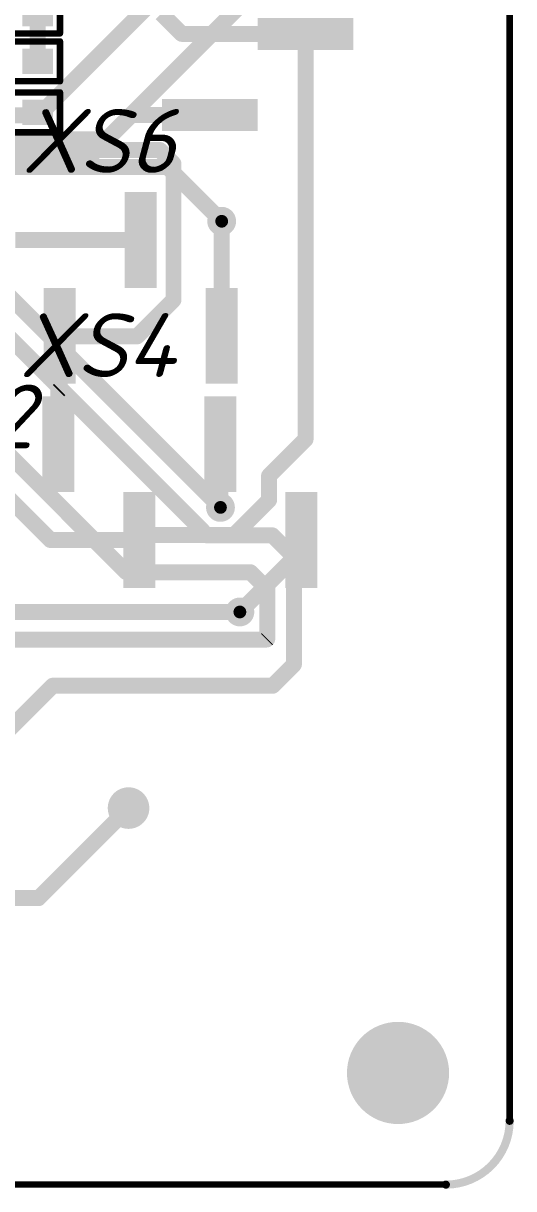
# Model space of a CAD drawing. Header units: millimetres. Extents: x -963 to 6553, y -1367 to 496.
# Drawn here: x -51.36 to -35.98, y 24.99 to 61.51 of the extents above; entities that cross this region are included whole.
import ezdxf

# ---------------------------------------------------------------- set-up
doc = ezdxf.new("R2010")
doc.units = ezdxf.units.MM
doc.header["$LTSCALE"] = 0.5
doc.layers.get('0').update_dxf_attribs({"lineweight": 60})
for name, color, linetype in [('BottomLayer', 5, 'Continuous'), ('MultiLayer', 9, 'Continuous'), ('TopLayer', 1, 'Continuous'), ('TopOverlay', 2, 'Continuous'), ('TopPaste', 8, 'Continuous'), ('ViaHoleLayer', 16, 'Continuous')]:
    doc.layers.add(name, color=color, linetype=linetype)
doc.layers.add('BottomSolder', color=6, linetype='Continuous', plot=False)
doc.styles.get("Standard").update_dxf_attribs({"font": 'isocpeui.ttf', "width": 0.9})

# ---------------------------------------------------------------- blocks, each defined once
blk = doc.blocks.new('BA_1')
at = {"layer": 'BottomLayer', "const_width": 0.5499989}
for points in [[(-4.3250231, -2.032e-05, 1), (-3.77502166, -2.032e-05, 1)], [(3.7749861, -2.032e-05, 1), (4.32498754, -2.032e-05, 1)]]:
    blk.add_lwpolyline(points, format="xyb", close=True, dxfattribs=at)
at = {"layer": 'BottomSolder', "const_width": 0.6515989}
for points in [[(-4.3758231, -2.032e-05, 1), (-3.72422166, -2.032e-05, 1)], [(3.7241861, -2.032e-05, 1), (4.37578754, -2.032e-05, 1)]]:
    blk.add_lwpolyline(points, format="xyb", close=True, dxfattribs=at)
at = {"layer": 'MultiLayer', "const_width": 0.5499989}
for points in [[(-4.3250231, -2.032e-05, 1), (-3.77502166, -2.032e-05, 1)], [(3.7749861, -2.032e-05, 1), (4.32498754, -2.032e-05, 1)]]:
    blk.add_lwpolyline(points, format="xyb", close=True, dxfattribs=at)
at = {"layer": 'TopLayer', "const_width": 0.5499989}
for points in [[(-4.3250231, -2.032e-05, 1), (-3.77502166, -2.032e-05, 1)], [(3.7749861, -2.032e-05, 1), (4.32498754, -2.032e-05, 1)]]:
    blk.add_lwpolyline(points, format="xyb", close=True, dxfattribs=at)
blk = doc.blocks.new('C0603_2')
at = {"layer": 'TopLayer'}
for points in [[(-1.28250188, -0.40001698), (-0.31750508, -0.40001698), (-1.28250188, 0.39998142), (-0.31750508, 0.39998142)], [(0.31749492, -0.40001698), (1.28249172, -0.40001698), (0.31749492, 0.39998142), (1.28249172, 0.39998142)]]:
    blk.add_solid(points, dxfattribs=at)
at = {"layer": 'TopOverlay', "const_width": 0.1999996}
for points in [[(1.49996652, 0.6249746199999999), (-1.50002748, 0.6249746199999999)], [(-1.50002748, 0.6249746199999999), (-1.50002748, -0.62501018)], [(1.49996652, 0.6249746199999999), (1.49996652, -0.62501018)], [(1.49996652, -0.62501018), (-1.50002748, -0.62501018)]]:
    blk.add_lwpolyline(points, dxfattribs=at)
at = {"layer": 'TopOverlay', "const_width": 0.0999998}
for points in [[(-1.55002738, 0.6249746199999999, 1), (-1.45002758, 0.6249746199999999, 1)], [(-1.55002738, 0.6249746199999999, 1), (-1.45002758, 0.6249746199999999, 1)], [(1.44996662, 0.6249746199999999, 1), (1.54996642, 0.6249746199999999, 1)], [(1.44996662, 0.6249746199999999, 1), (1.54996642, 0.6249746199999999, 1)], [(-1.55002738, -0.62501018, 1), (-1.45002758, -0.62501018, 1)], [(-1.55002738, -0.62501018, 1), (-1.45002758, -0.62501018, 1)], [(1.44996662, -0.62501018, 1), (1.54996642, -0.62501018, 1)], [(1.44996662, -0.62501018, 1), (1.54996642, -0.62501018, 1)]]:
    blk.add_lwpolyline(points, format="xyb", close=True, dxfattribs=at)
at = {"layer": 'TopPaste'}
for points in [[(-1.28250188, -0.40001698), (-0.31750508, -0.40001698), (-1.28250188, 0.39998142), (-0.31750508, 0.39998142)], [(0.31749492, -0.40001698), (1.28249172, -0.40001698), (0.31749492, 0.39998142), (1.28249172, 0.39998142)]]:
    blk.add_solid(points, dxfattribs=at)
blk = doc.blocks.new('C0603_3')
at = {"layer": 'TopLayer'}
for points in [[(-1.28249172, -0.39998396), (-0.31749492, -0.39998396), (-1.28249172, 0.40001444), (-0.31749492, 0.40001444)], [(0.31750508, -0.39998396), (1.28250188, -0.39998396), (0.31750508, 0.40001444), (1.28250188, 0.40001444)]]:
    blk.add_solid(points, dxfattribs=at)
at = {"layer": 'TopOverlay', "const_width": 0.1999996}
for points in [[(-1.49996652, 0.62500764), (1.50002748, 0.62500764)], [(-1.49996652, -0.6249771599999999), (-1.49996652, 0.62500764)], [(1.50002748, -0.6249771599999999), (1.50002748, 0.62500764)], [(-1.49996652, -0.6249771599999999), (1.50002748, -0.6249771599999999)]]:
    blk.add_lwpolyline(points, dxfattribs=at)
at = {"layer": 'TopOverlay', "const_width": 0.0999998}
for points in [[(-1.54996642, 0.62500764, 1), (-1.44996662, 0.62500764, 1)], [(-1.54996642, 0.62500764, 1), (-1.44996662, 0.62500764, 1)], [(1.45002758, 0.62500764, 1), (1.55002738, 0.62500764, 1)], [(1.45002758, 0.62500764, 1), (1.55002738, 0.62500764, 1)], [(-1.54996642, -0.6249771599999999, 1), (-1.44996662, -0.6249771599999999, 1)], [(-1.54996642, -0.6249771599999999, 1), (-1.44996662, -0.6249771599999999, 1)], [(1.45002758, -0.6249771599999999, 1), (1.55002738, -0.6249771599999999, 1)], [(1.45002758, -0.6249771599999999, 1), (1.55002738, -0.6249771599999999, 1)]]:
    blk.add_lwpolyline(points, format="xyb", close=True, dxfattribs=at)
at = {"layer": 'TopPaste'}
for points in [[(-1.28249172, -0.39998396), (-0.31749492, -0.39998396), (-1.28249172, 0.40001444), (-0.31749492, 0.40001444)], [(0.31750508, -0.39998396), (1.28250188, -0.39998396), (0.31750508, 0.40001444), (1.28250188, 0.40001444)]]:
    blk.add_solid(points, dxfattribs=at)
blk = doc.blocks.new('C0603_5')
at = {"layer": 'TopLayer'}
for points in [[(-1.28248664, -0.40000174), (-0.31748984, -0.40000174), (-1.28248664, 0.39999666), (-0.31748984, 0.39999666)], [(0.31751016, -0.40000174), (1.28250696, -0.40000174), (0.31751016, 0.39999666), (1.28250696, 0.39999666)]]:
    blk.add_solid(points, dxfattribs=at)
at = {"layer": 'TopOverlay', "const_width": 0.1999996}
for points in [[(1.49998176, 0.6250406599999999), (-1.50001224, 0.6250406599999999)], [(-1.50001224, 0.6250406599999999), (-1.50001224, -0.62499494)], [(1.49998176, 0.6250406599999999), (1.49998176, -0.62499494)], [(1.49998176, -0.62499494), (-1.50001224, -0.62499494)]]:
    blk.add_lwpolyline(points, dxfattribs=at)
at = {"layer": 'TopOverlay', "const_width": 0.0999998}
for points in [[(-1.55001214, 0.6250406599999999, 1), (-1.45001234, 0.6250406599999999, 1)], [(-1.55001214, 0.6250406599999999, 1), (-1.45001234, 0.6250406599999999, 1)], [(1.44998186, 0.6250406599999999, 1), (1.54998166, 0.6250406599999999, 1)], [(1.44998186, 0.6250406599999999, 1), (1.54998166, 0.6250406599999999, 1)], [(-1.55001214, -0.62499494, 1), (-1.45001234, -0.62499494, 1)], [(-1.55001214, -0.62499494, 1), (-1.45001234, -0.62499494, 1)], [(1.44998186, -0.62499494, 1), (1.54998166, -0.62499494, 1)], [(1.44998186, -0.62499494, 1), (1.54998166, -0.62499494, 1)]]:
    blk.add_lwpolyline(points, format="xyb", close=True, dxfattribs=at)
at = {"layer": 'TopPaste'}
for points in [[(-1.28248664, -0.40000174), (-0.31748984, -0.40000174), (-1.28248664, 0.39999666), (-0.31748984, 0.39999666)], [(0.31751016, -0.40000174), (1.28250696, -0.40000174), (0.31751016, 0.39999666), (1.28250696, 0.39999666)]]:
    blk.add_solid(points, dxfattribs=at)
blk = doc.blocks.new('PLS6_S_31')
at = {"layer": 'TopLayer'}
for points in [[(-1.76999138, 3.0000067), (-1.76999138, 7.62e-06), (-0.76999338, 3.0000067), (-0.76999338, 7.62e-06)], [(3.31000862, 3.0000067), (3.31000862, 7.62e-06), (4.310006619999999, 3.0000067), (4.310006619999999, 7.62e-06)], [(8.39000862, 3.0000067), (8.39000862, 7.62e-06), (9.39000662, 3.0000067), (9.39000662, 7.62e-06)], [(0.7700086199999999, 1.27e-05), (0.7700086199999999, -2.99998638), (1.77000662, 1.27e-05), (1.77000662, -2.99998638)], [(5.85000862, 1.27e-05), (5.85000862, -2.99998638), (6.850006619999999, 1.27e-05), (6.850006619999999, -2.99998638)], [(10.93000862, 1.27e-05), (10.93000862, -2.99998638), (11.93000662, 1.27e-05), (11.93000662, -2.99998638)]]:
    blk.add_solid(points, dxfattribs=at)
at = {"layer": 'TopPaste'}
for points in [[(-1.76999138, 3.0000067), (-1.76999138, 7.62e-06), (-0.76999338, 3.0000067), (-0.76999338, 7.62e-06)], [(3.31000862, 3.0000067), (3.31000862, 7.62e-06), (4.310006619999999, 3.0000067), (4.310006619999999, 7.62e-06)], [(8.39000862, 3.0000067), (8.39000862, 7.62e-06), (9.39000662, 3.0000067), (9.39000662, 7.62e-06)], [(0.7700086199999999, 1.27e-05), (0.7700086199999999, -2.99998638), (1.77000662, 1.27e-05), (1.77000662, -2.99998638)], [(5.85000862, 1.27e-05), (5.85000862, -2.99998638), (6.850006619999999, 1.27e-05), (6.850006619999999, -2.99998638)], [(10.93000862, 1.27e-05), (10.93000862, -2.99998638), (11.93000662, 1.27e-05), (11.93000662, -2.99998638)]]:
    blk.add_solid(points, dxfattribs=at)
blk = doc.blocks.new('PLS4_S_32')
at = {"layer": 'TopLayer'}
for points in [[(-1.76998884, 2.9999559), (-1.76998884, -4.318e-05), (-0.76999084, 2.9999559), (-0.76999084, -4.318e-05)], [(3.31001116, 2.9999559), (3.31001116, -4.318e-05), (4.31000916, 2.9999559), (4.31000916, -4.318e-05)], [(0.7700111599999999, -3.81e-05), (0.7700111599999999, -3.00003718), (1.77000916, -3.81e-05), (1.77000916, -3.00003718)], [(5.850011159999999, -3.81e-05), (5.850011159999999, -3.00003718), (6.85000916, -3.81e-05), (6.85000916, -3.00003718)]]:
    blk.add_solid(points, dxfattribs=at)
at = {"layer": 'TopPaste'}
for points in [[(-1.76998884, 2.9999559), (-1.76998884, -4.318e-05), (-0.76999084, 2.9999559), (-0.76999084, -4.318e-05)], [(3.31001116, 2.9999559), (3.31001116, -4.318e-05), (4.31000916, 2.9999559), (4.31000916, -4.318e-05)], [(0.7700111599999999, -3.81e-05), (0.7700111599999999, -3.00003718), (1.77000916, -3.81e-05), (1.77000916, -3.00003718)], [(5.850011159999999, -3.81e-05), (5.850011159999999, -3.00003718), (6.85000916, -3.81e-05), (6.85000916, -3.00003718)]]:
    blk.add_solid(points, dxfattribs=at)
blk = doc.blocks.new('PLS3_S_34')
at = {"layer": 'TopLayer'}
for points in [[(-1.77001932, 2.9999686), (-1.77001932, -3.048e-05), (-0.77002132, 2.9999686), (-0.77002132, -3.048e-05)], [(3.30998068, 2.9999686), (3.30998068, -3.048e-05), (4.30997868, 2.9999686), (4.30997868, -3.048e-05)], [(0.76998068, -2.54e-05), (0.76998068, -3.00002448), (1.76997868, -2.54e-05), (1.76997868, -3.00002448)]]:
    blk.add_solid(points, dxfattribs=at)
at = {"layer": 'TopPaste'}
for points in [[(-1.77001932, 2.9999686), (-1.77001932, -3.048e-05), (-0.77002132, 2.9999686), (-0.77002132, -3.048e-05)], [(3.30998068, 2.9999686), (3.30998068, -3.048e-05), (4.30997868, 2.9999686), (4.30997868, -3.048e-05)], [(0.76998068, -2.54e-05), (0.76998068, -3.00002448), (1.76997868, -2.54e-05), (1.76997868, -3.00002448)]]:
    blk.add_solid(points, dxfattribs=at)

msp = doc.modelspace()

# ---------------------------------------------------------------- linework, layer by layer
at = {"layer": 'BottomLayer', "const_width": 0.499999}
for points in [[(-50.86861357609121, 58.63306591473179), (-44.92155917609119, 64.58012031473177)], [(-48.74715477609121, 57.87904151473177), (-43.59547597609119, 63.03072031473178)], [(-60.93595437609122, 58.63306591473179), (-50.86861357609121, 58.63306591473179)], [(-59.4712379760912, 57.87904151473177), (-48.74715477609121, 57.87904151473177)], [(-58.99315917609121, 57.01092031473178), (-46.8390559760912, 57.01092031473178)], [(-46.8390559760912, 57.01092031473178), (-45.13725597609121, 55.30912031473179)], [(-54.95455917609121, 56.12192031473177), (-45.17555917609121, 46.34292031473177)], [(-55.38635917609122, 55.25832031473178), (-45.5947099760912, 45.46667111473178)], [(-51.95725757609119, 48.14632031473178), (-48.1219591760912, 44.31102191473178)], [(-45.5947099760912, 45.46667111473178), (-43.54614917609121, 45.46667111473178)], [(-43.54614917609121, 45.46667111473178), (-42.8729983760912, 44.79352031473178)], [(-42.8729983760912, 41.41892711473179), (-42.8729983760912, 44.79352031473178)], [(-48.1219591760912, 44.31102191473178), (-44.23575917609119, 44.31102191473178)], [(-44.23575917609119, 44.31102191473178), (-43.7080995760912, 43.78336231473179)], [(-43.7080995760912, 42.22237991473179), (-43.7080995760912, 43.78336231473179)], [(-67.75615917609122, 43.06632031473177), (-44.56768637609122, 43.06632031473177)], [(-55.88272597609119, 42.20272031473178), (-43.72775917609121, 42.20272031473178)], [(-43.72775917609121, 42.20272031473178), (-43.7080995760912, 42.22237991473179)], [(-43.53700517609121, 40.75492031473178), (-42.8729983760912, 41.41892711473179)], [(-55.91975917609122, 35.26852031473177), (-50.43335917609122, 40.75492031473178)], [(-50.43335917609122, 40.75492031473178), (-43.53700517609121, 40.75492031473178)], [(-50.8791291760912, 34.10012031473178), (-48.05774797609121, 36.92150151473177)], [(-73.31875917609119, 34.10012031473178), (-50.8791291760912, 34.10012031473178)]]:
    msp.add_lwpolyline(points, dxfattribs=at)
at = {"layer": 'BottomLayer'}
for points, const_width in [([(-50.99361205609119, 58.63306591473179, 1), (-50.74361509609122, 58.63306591473179, 1)], 0.2499995), ([(-50.99361205609119, 58.63306591473179, 1), (-50.74361509609122, 58.63306591473179, 1)], 0.2499995), ([(-48.8721532560912, 57.87904151473177, 1), (-48.62215629609122, 57.87904151473177, 1)], 0.2499995), ([(-48.8721532560912, 57.87904151473177, 1), (-48.62215629609122, 57.87904151473177, 1)], 0.2499995), ([(-46.96405445609122, 57.01092031473178, 1), (-46.71405749609121, 57.01092031473178, 1)], 0.2499995), ([(-46.96405445609122, 57.01092031473178, 1), (-46.71405749609121, 57.01092031473178, 1)], 0.2499995), ([(-45.31225689609121, 55.30912031473179, 1), (-44.96225505609121, 55.30912031473179, 1)], 0.3499993), ([(-45.2622544560912, 55.30912031473179, 1), (-45.01225749609119, 55.30912031473179, 1)], 0.2499995), ([(-45.35056009609121, 46.34292031473177, 1), (-45.00055825609121, 46.34292031473177, 1)], 0.3499993), ([(-45.3005576560912, 46.34292031473177, 1), (-45.0505606960912, 46.34292031473177, 1)], 0.2499995), ([(-45.71970845609121, 45.46667111473178, 1), (-45.46971149609121, 45.46667111473178, 1)], 0.2499995), ([(-45.71970845609121, 45.46667111473178, 1), (-45.46971149609121, 45.46667111473178, 1)], 0.2499995), ([(-43.67114765609119, 45.46667111473178, 1), (-43.42115069609122, 45.46667111473178, 1)], 0.2499995), ([(-43.67114765609119, 45.46667111473178, 1), (-43.42115069609122, 45.46667111473178, 1)], 0.2499995), ([(-42.99799685609122, 44.79352031473178, 1), (-42.74799989609122, 44.79352031473178, 1)], 0.2499995), ([(-42.99799685609122, 44.79352031473178, 1), (-42.74799989609122, 44.79352031473178, 1)], 0.2499995), ([(-48.24695765609121, 44.31102191473178, 1), (-47.99696069609121, 44.31102191473178, 1)], 0.2499995), ([(-48.24695765609121, 44.31102191473178, 1), (-47.99696069609121, 44.31102191473178, 1)], 0.2499995), ([(-44.36075765609121, 44.31102191473178, 1), (-44.11076069609121, 44.31102191473178, 1)], 0.2499995), ([(-44.36075765609121, 44.31102191473178, 1), (-44.11076069609121, 44.31102191473178, 1)], 0.2499995), ([(-43.83309805609122, 43.78336231473179, 1), (-43.58310109609121, 43.78336231473179, 1)], 0.2499995), ([(-43.83309805609122, 43.78336231473179, 1), (-43.58310109609121, 43.78336231473179, 1)], 0.2499995), ([(-44.74268729609122, 43.06632031473177, 1), (-44.39268545609121, 43.06632031473177, 1)], 0.3499993), ([(-44.6926848560912, 43.06632031473177, 1), (-44.4426878960912, 43.06632031473177, 1)], 0.2499995), ([(-43.8527576560912, 42.20272031473178, 1), (-43.6027606960912, 42.20272031473178, 1)], 0.2499995), ([(-43.8527576560912, 42.20272031473178, 1), (-43.6027606960912, 42.20272031473178, 1)], 0.2499995), ([(-43.83309805609122, 42.22237991473179, 1), (-43.58310109609121, 42.22237991473179, 1)], 0.2499995), ([(-43.83309805609122, 42.22237991473179, 1), (-43.58310109609121, 42.22237991473179, 1)], 0.2499995), ([(-42.99799685609122, 41.41892711473179, 1), (-42.74799989609122, 41.41892711473179, 1)], 0.2499995), ([(-42.99799685609122, 41.41892711473179, 1), (-42.74799989609122, 41.41892711473179, 1)], 0.2499995), ([(-50.5583576560912, 40.75492031473178, 1), (-50.3083606960912, 40.75492031473178, 1)], 0.2499995), ([(-50.5583576560912, 40.75492031473178, 1), (-50.3083606960912, 40.75492031473178, 1)], 0.2499995), ([(-43.6620036560912, 40.75492031473178, 1), (-43.4120066960912, 40.75492031473178, 1)], 0.2499995), ([(-43.6620036560912, 40.75492031473178, 1), (-43.4120066960912, 40.75492031473178, 1)], 0.2499995), ([(-48.18274645609119, 36.92150151473177, 1), (-47.93274949609122, 36.92150151473177, 1)], 0.2499995), ([(-51.00412765609121, 34.10012031473178, 1), (-50.75413069609121, 34.10012031473178, 1)], 0.2499995), ([(-51.00412765609121, 34.10012031473178, 1), (-50.75413069609121, 34.10012031473178, 1)], 0.2499995), ([(-40.3577278160912, 28.62152319473179, 1), (-38.85773081609122, 28.62152319473179, 1)], 1.49999954)]:
    msp.add_lwpolyline(points, format="xyb", close=True, dxfattribs=dict(at, const_width=const_width))
at = {"layer": 'BottomSolder'}
for points, const_width in [([(-45.36305689609119, 55.30912031473179, 1), (-44.9114550560912, 55.30912031473179, 1)], 0.4515993), ([(-45.4013600960912, 46.34292031473177, 1), (-44.9497582560912, 46.34292031473177, 1)], 0.4515993), ([(-44.7934872960912, 43.06632031473177, 1), (-44.34188545609121, 43.06632031473177, 1)], 0.4515993), ([(-40.40852781609121, 28.62152319473179, 1), (-38.80693081609121, 28.62152319473179, 1)], 1.60159954)]:
    msp.add_lwpolyline(points, format="xyb", close=True, dxfattribs=dict(at, const_width=const_width))
at = {"layer": 'MultiLayer', "const_width": 0.1999996}
for points in [[(-36.10773123609121, 27.12152365473179), (-36.10773123609121, 78.22152305473179)], [(-89.10772937609121, 25.12152257473178), (-38.10773231609122, 25.12152257473178)]]:
    msp.add_lwpolyline(points, dxfattribs=at)
at = {"layer": 'MultiLayer'}
for points, const_width in [([(-45.31225689609121, 55.30912031473179, 1), (-44.96225505609121, 55.30912031473179, 1)], 0.3499993), ([(-45.35056009609121, 46.34292031473177, 1), (-45.00055825609121, 46.34292031473177, 1)], 0.3499993), ([(-44.74268729609122, 43.06632031473177, 1), (-44.39268545609121, 43.06632031473177, 1)], 0.3499993), ([(-40.3577278160912, 28.62152319473179, 1), (-38.85773081609122, 28.62152319473179, 1)], 1.49999954), ([(-36.17123123609122, 27.12152365473179, 1), (-36.04423123609121, 27.12152365473179, 1)], 0.127), ([(-36.1577311360912, 27.12152365473179, 1), (-36.05773133609119, 27.12152365473179, 1)], 0.0999998), ([(-38.1712297760912, 25.12152511473178, 1), (-38.04422977609121, 25.12152511473178, 1)], 0.127), ([(-38.1577322160912, 25.12152257473178, 1), (-38.0577324160912, 25.12152257473178, 1)], 0.0999998)]:
    msp.add_lwpolyline(points, format="xyb", close=True, dxfattribs=dict(at, const_width=const_width))
at = {"layer": 'MultiLayer', "const_width": 0.254}
msp.add_lwpolyline([(-36.10773123609121, 27.12152365473179, -0.414213562373095), (-38.10772977609122, 25.12152511473178)], format="xyb", dxfattribs=at)
at = {"layer": 'TopLayer', "const_width": 0.499999}
for points in [[(-50.90727237609121, 60.32181031473178), (-50.90727237609121, 61.82183271473178)], [(-47.0297591760912, 61.82183271473178), (-46.38972997609122, 61.18180351473177)], [(-46.38972997609122, 61.18180351473177), (-42.50728917609121, 61.18180351473177)], [(-42.50728917609121, 48.47779031473178), (-42.50728917609121, 61.18180351473177)], [(-49.06175917609121, 57.54432031473178), (-47.96427597609122, 58.64180351473178)], [(-47.96427597609122, 58.64180351473178), (-45.50728317609119, 58.64180351473178)], [(-51.8557591760912, 57.54432031473178), (-49.06175917609121, 57.54432031473178)], [(-49.29035917609121, 57.31572031473178), (-49.06175917609121, 57.54432031473178)], [(-49.06175917609121, 57.54432031473178), (-47.08055917609121, 57.54432031473178)], [(-47.08055917609121, 57.54432031473178), (-46.6487591760912, 57.11252031473177)], [(-51.8557591760912, 57.31572031473178), (-49.29035917609121, 57.31572031473178)], [(-46.6487591760912, 52.84532031473179), (-46.6487591760912, 57.11252031473177)], [(-45.13725597609121, 51.72182751473179), (-45.13725597609121, 55.30912031473179)], [(-51.61293517609121, 54.72182151473177), (-47.6772559760912, 54.72182151473177)], [(-47.7917591760912, 51.70232031473179), (-46.6487591760912, 52.84532031473179)], [(-50.2172559760912, 51.70232031473179), (-50.2172559760912, 51.72182751473179)], [(-50.2172559760912, 51.70232031473179), (-47.7917591760912, 51.70232031473179)], [(-50.2172559760912, 50.04055071473178), (-50.2172559760912, 51.70232031473179)], [(-50.2572863760912, 50.00052031473177), (-50.2172559760912, 50.04055071473178)], [(-50.2572863760912, 48.32183431473177), (-50.2572863760912, 50.00052031473177)], [(-45.17728637609122, 46.34464751473178), (-45.17728637609122, 48.32183431473177)], [(-43.65155917609121, 47.33352031473177), (-42.50728917609121, 48.47779031473178)], [(-43.65155917609121, 46.57152031473177), (-43.65155917609121, 47.33352031473177)], [(-52.0081591760912, 46.82181191473177), (-50.50818757609122, 45.32184031473179)], [(-44.7437591760912, 45.47932031473178), (-43.65155917609121, 46.57152031473177)], [(-45.17728637609122, 46.34464751473178), (-45.17555917609121, 46.34292031473177)], [(-47.71728637609121, 45.47932031473178), (-44.7437591760912, 45.47932031473178)], [(-47.71728637609121, 45.32184031473179), (-47.71728637609121, 45.47932031473178)], [(-50.50818757609122, 45.32184031473179), (-47.71728637609121, 45.32184031473179)], [(-42.6372863760912, 44.99672031473179), (-42.6372863760912, 45.32184031473179)], [(-44.56768637609122, 43.06632031473177), (-42.6372863760912, 44.99672031473179)]]:
    msp.add_lwpolyline(points, dxfattribs=at)
at = {"layer": 'TopLayer'}
for points, const_width in [([(-46.51472845609121, 61.18180351473177, 1), (-46.2647314960912, 61.18180351473177, 1)], 0.2499995), ([(-46.51472845609121, 61.18180351473177, 1), (-46.2647314960912, 61.18180351473177, 1)], 0.2499995), ([(-42.63228765609119, 61.18180351473177, 1), (-42.38229069609122, 61.18180351473177, 1)], 0.2499995), ([(-42.63228765609119, 61.18180351473177, 1), (-42.38229069609122, 61.18180351473177, 1)], 0.2499995), ([(-51.0322708560912, 60.32181031473178, 1), (-50.7822738960912, 60.32181031473178, 1)], 0.2499995), ([(-48.0892744560912, 58.64180351473178, 1), (-47.8392774960912, 58.64180351473178, 1)], 0.2499995), ([(-48.0892744560912, 58.64180351473178, 1), (-47.8392774960912, 58.64180351473178, 1)], 0.2499995), ([(-45.63228165609121, 58.64180351473178, 1), (-45.3822846960912, 58.64180351473178, 1)], 0.2499995), ([(-49.1867576560912, 57.54432031473178, 1), (-48.9367606960912, 57.54432031473178, 1)], 0.2499995), ([(-49.1867576560912, 57.54432031473178, 1), (-48.9367606960912, 57.54432031473178, 1)], 0.2499995), ([(-49.1867576560912, 57.54432031473178, 1), (-48.9367606960912, 57.54432031473178, 1)], 0.2499995), ([(-49.1867576560912, 57.54432031473178, 1), (-48.9367606960912, 57.54432031473178, 1)], 0.2499995), ([(-47.2055576560912, 57.54432031473178, 1), (-46.9555606960912, 57.54432031473178, 1)], 0.2499995), ([(-47.2055576560912, 57.54432031473178, 1), (-46.9555606960912, 57.54432031473178, 1)], 0.2499995), ([(-49.4153576560912, 57.31572031473178, 1), (-49.1653606960912, 57.31572031473178, 1)], 0.2499995), ([(-49.4153576560912, 57.31572031473178, 1), (-49.1653606960912, 57.31572031473178, 1)], 0.2499995), ([(-46.77375765609119, 57.11252031473177, 1), (-46.52376069609122, 57.11252031473177, 1)], 0.2499995), ([(-46.77375765609119, 57.11252031473177, 1), (-46.52376069609122, 57.11252031473177, 1)], 0.2499995), ([(-45.31225689609121, 55.30912031473179, 1), (-44.96225505609121, 55.30912031473179, 1)], 0.3499993), ([(-45.2622544560912, 55.30912031473179, 1), (-45.01225749609119, 55.30912031473179, 1)], 0.2499995), ([(-47.80225445609122, 54.72182151473177, 1), (-47.55225749609122, 54.72182151473177, 1)], 0.2499995), ([(-46.77375765609119, 52.84532031473179, 1), (-46.52376069609122, 52.84532031473179, 1)], 0.2499995), ([(-46.77375765609119, 52.84532031473179, 1), (-46.52376069609122, 52.84532031473179, 1)], 0.2499995), ([(-50.34225445609121, 51.72182751473179, 1), (-50.09225749609121, 51.72182751473179, 1)], 0.2499995), ([(-50.34225445609121, 51.70232031473179, 1), (-50.09225749609121, 51.70232031473179, 1)], 0.2499995), ([(-50.34225445609121, 51.70232031473179, 1), (-50.09225749609121, 51.70232031473179, 1)], 0.2499995), ([(-50.34225445609121, 51.70232031473179, 1), (-50.09225749609121, 51.70232031473179, 1)], 0.2499995), ([(-47.91675765609119, 51.70232031473179, 1), (-47.66676069609122, 51.70232031473179, 1)], 0.2499995), ([(-47.91675765609119, 51.70232031473179, 1), (-47.66676069609122, 51.70232031473179, 1)], 0.2499995), ([(-45.2622544560912, 51.72182751473179, 1), (-45.01225749609119, 51.72182751473179, 1)], 0.2499995), ([(-50.38228485609122, 50.00052031473177, 1), (-50.13228789609121, 50.00052031473177, 1)], 0.2499995), ([(-50.38228485609122, 50.00052031473177, 1), (-50.13228789609121, 50.00052031473177, 1)], 0.2499995), ([(-50.34225445609121, 50.04055071473178, 1), (-50.09225749609121, 50.04055071473178, 1)], 0.2499995), ([(-50.34225445609121, 50.04055071473178, 1), (-50.09225749609121, 50.04055071473178, 1)], 0.2499995), ([(-50.38228485609122, 48.32183431473177, 1), (-50.13228789609121, 48.32183431473177, 1)], 0.2499995), ([(-45.30228485609121, 48.32183431473177, 1), (-45.0522878960912, 48.32183431473177, 1)], 0.2499995), ([(-42.63228765609119, 48.47779031473178, 1), (-42.38229069609122, 48.47779031473178, 1)], 0.2499995), ([(-42.63228765609119, 48.47779031473178, 1), (-42.38229069609122, 48.47779031473178, 1)], 0.2499995), ([(-43.7765576560912, 47.33352031473177, 1), (-43.5265606960912, 47.33352031473177, 1)], 0.2499995), ([(-43.7765576560912, 47.33352031473177, 1), (-43.5265606960912, 47.33352031473177, 1)], 0.2499995), ([(-43.7765576560912, 46.57152031473177, 1), (-43.5265606960912, 46.57152031473177, 1)], 0.2499995), ([(-43.7765576560912, 46.57152031473177, 1), (-43.5265606960912, 46.57152031473177, 1)], 0.2499995), ([(-45.35056009609121, 46.34292031473177, 1), (-45.00055825609121, 46.34292031473177, 1)], 0.3499993), ([(-45.30228485609121, 46.34464751473178, 1), (-45.0522878960912, 46.34464751473178, 1)], 0.2499995), ([(-45.30228485609121, 46.34464751473178, 1), (-45.0522878960912, 46.34464751473178, 1)], 0.2499995), ([(-45.3005576560912, 46.34292031473177, 1), (-45.0505606960912, 46.34292031473177, 1)], 0.2499995), ([(-47.8422848560912, 45.47932031473178, 1), (-47.59228789609119, 45.47932031473178, 1)], 0.2499995), ([(-47.8422848560912, 45.47932031473178, 1), (-47.59228789609119, 45.47932031473178, 1)], 0.2499995), ([(-44.86875765609122, 45.47932031473178, 1), (-44.61876069609121, 45.47932031473178, 1)], 0.2499995), ([(-44.86875765609122, 45.47932031473178, 1), (-44.61876069609121, 45.47932031473178, 1)], 0.2499995), ([(-50.6331860560912, 45.32184031473179, 1), (-50.3831890960912, 45.32184031473179, 1)], 0.2499995), ([(-50.6331860560912, 45.32184031473179, 1), (-50.3831890960912, 45.32184031473179, 1)], 0.2499995), ([(-47.8422848560912, 45.32184031473179, 1), (-47.59228789609119, 45.32184031473179, 1)], 0.2499995), ([(-47.8422848560912, 45.32184031473179, 1), (-47.59228789609119, 45.32184031473179, 1)], 0.2499995), ([(-42.76228485609121, 45.32184031473179, 1), (-42.51228789609121, 45.32184031473179, 1)], 0.2499995), ([(-42.76228485609121, 44.99672031473179, 1), (-42.51228789609121, 44.99672031473179, 1)], 0.2499995), ([(-42.76228485609121, 44.99672031473179, 1), (-42.51228789609121, 44.99672031473179, 1)], 0.2499995), ([(-44.74268729609122, 43.06632031473177, 1), (-44.39268545609121, 43.06632031473177, 1)], 0.3499993), ([(-44.6926848560912, 43.06632031473177, 1), (-44.4426878960912, 43.06632031473177, 1)], 0.2499995), ([(-40.3577278160912, 28.62152319473179, 1), (-38.85773081609122, 28.62152319473179, 1)], 1.49999954)]:
    msp.add_lwpolyline(points, format="xyb", close=True, dxfattribs=dict(at, const_width=const_width))
at = {"layer": 'ViaHoleLayer', "const_width": 0.1999996}
for points in [[(-45.23725577609122, 55.30912031473179, 1), (-45.0372561760912, 55.30912031473179, 1)], [(-45.27555897609122, 46.34292031473177, 1), (-45.07555937609121, 46.34292031473177, 1)], [(-44.66768617609119, 43.06632031473177, 1), (-44.46768657609121, 43.06632031473177, 1)]]:
    msp.add_lwpolyline(points, format="xyb", close=True, dxfattribs=at)

# ---------------------------------------------------------------- block references
for name, p, rotation in [('PLS6_S_31', (-44.0072760160912, 59.91179589473177), 90), ('C0603_2', (-51.7072758560912, 58.72179573473178), 180), ('PLS3_S_34', (-46.4072762960912, 53.22179657473177), 180), ('PLS4_S_32', (-43.90727621609122, 46.82179667473179), 180)]:
    msp.add_blockref(name, p, dxfattribs=dict(rotation=rotation))
for name, p in [('C0603_5', (-51.7072758560912, 61.82179461473177)), ('C0603_3', (-51.7072758560912, 60.32179507473177)), ('BA_1', (-52.10773479609119, 36.92152183473178))]:
    msp.add_blockref(name, p)

# ---------------------------------------------------------------- texts
at = {"layer": 'TopOverlay'}
for s, p in [('XS6', (-51.42035999609121, 56.82832225473177)), ('XS4', (-51.49655999609121, 50.42752225473177)), ('R2', (-54.06195999609122, 48.19232225473178))]:
    msp.add_text(s, height=2.00000108, dxfattribs=at).set_placement(p)

doc.saveas('drawing.dxf')
